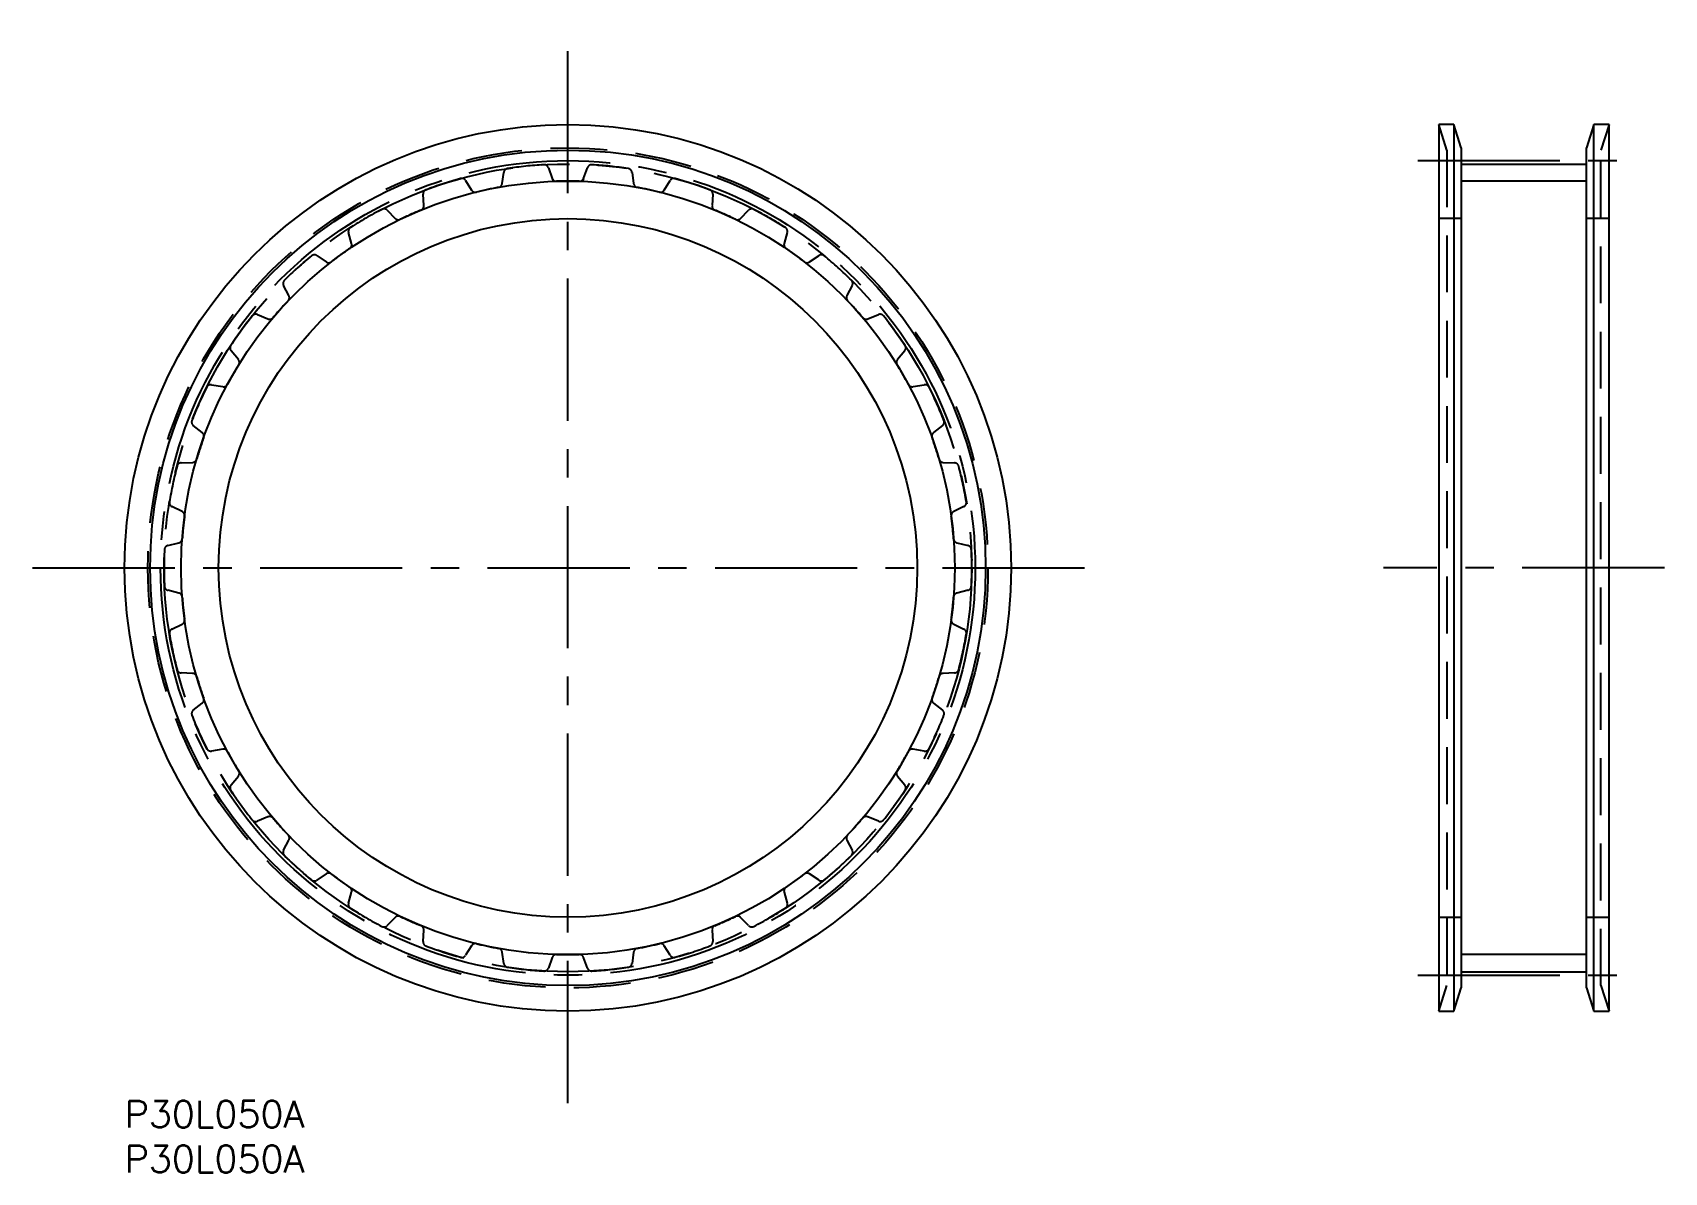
# Model space of a CAD drawing. Extents: x -10 to 172, y -8 to 119.
import ezdxf

# ---------------------------------------------------------------- set-up
doc = ezdxf.new("R2010")
doc.units = 0
doc.header["$LTSCALE"] = 0.5
for name, pattern in [('CENTER', [50.8, 31.75, -6.35, 6.35, -6.35]), ('DASHED', [19.05, 12.7, -6.35]), ('PHANTOM', [63.5, 31.75, -6.35, 6.35, -6.35, 6.35, -6.35])]:
    doc.linetypes.add(name, pattern=pattern)
for name, color, linetype in [('MSM_CENTER', 1, 'CENTER'), ('MSM_CONTINUOUS', 7, 'CONTINUOUS'), ('MSM_DASHED', 4, 'DASHED'), ('MSM_IMAGINARY', 6, 'PHANTOM'), ('MSM_NARROW', 5, 'CONTINUOUS'), ('MSM_PART_NUMBER', 7, 'CONTINUOUS')]:
    doc.layers.add(name, color=color, linetype=linetype)
doc.styles.get("Standard").update_dxf_attribs({"font": 'txt.shx', "height": 3, "bigfont": 'bigfont.shx'})

msp = doc.modelspace()

# ---------------------------------------------------------------- linework, layer by layer
at = {"layer": 'MSM_CENTER'}
for p, q in [((49.5, -0.27), (49.5, 119.27)), ((144.39, 104.98), (168.14, 104.98)), ((-10.27, 59.5), (109.27, 59.5)), ((171.94, 59.5), (140.59, 59.5)), ((144.39, 14.02), (168.14, 14.02))]:
    msp.add_line(p, q, dxfattribs=at)
msp.add_circle((49.5, 59.5), 45.48, dxfattribs=at)
at = {"layer": 'MSM_CONTINUOUS'}
for p, q in [((146.76, 109), (146.76, 10)), ((148.44, 109), (146.76, 109)), ((148.44, 109), (148.44, 10)), ((149.26, 106.4), (148.44, 109)), ((164.08, 109), (163.26, 106.4)), ((164.08, 10), (164.08, 109)), ((165.76, 109), (164.08, 109)), ((165.76, 10), (165.76, 109)), ((149.26, 106.4), (149.26, 12.6)), ((163.26, 12.6), (163.26, 106.4)), ((149.26, 104.6), (163.26, 104.6)), ((149.26, 14.4), (163.26, 14.4)), ((148.44, 10), (149.26, 12.6)), ((163.26, 12.6), (164.08, 10)), ((146.76, 10), (148.44, 10)), ((164.08, 10), (165.76, 10))]:
    msp.add_line(p, q, dxfattribs=at)
for radius in [49.5, 46.65, 39]:
    msp.add_circle((49.5, 59.5), radius, dxfattribs=at)
at = {"layer": 'MSM_DASHED'}
for p, q in [((147.66, 106.15), (146.76, 109)), ((165.76, 109), (164.86, 106.15)), ((147.66, 106.15), (147.66, 12.85)), ((164.86, 12.85), (164.86, 106.15)), ((47.32, 104.19), (47.75, 103)), ((51.25, 103), (51.68, 104.19)), ((38.07, 102.76), (38.74, 101.69)), ((42.17, 102.41), (42.34, 103.67)), ((56.66, 103.67), (56.83, 102.41)), ((60.26, 101.69), (60.93, 102.76)), ((33.4, 99.95), (33.32, 101.22)), ((65.68, 101.22), (65.6, 99.95)), ((29.33, 99.44), (30.21, 98.53)), ((68.79, 98.53), (69.67, 99.44)), ((149.26, 98.5), (146.76, 98.5)), ((165.76, 98.5), (163.26, 98.5)), ((25.35, 95.72), (25, 96.94)), ((74, 96.94), (73.65, 95.72)), ((21.46, 94.37), (22.52, 93.66)), ((76.48, 93.66), (77.54, 94.37)), ((18.34, 89.91), (17.75, 91.03)), ((81.25, 91.03), (80.66, 89.91)), ((14.83, 87.78), (16, 87.31)), ((83, 87.31), (84.17, 87.78)), ((12.7, 82.76), (11.89, 83.74)), ((87.11, 83.74), (86.3, 82.76)), ((9.7, 79.96), (10.95, 79.74)), ((88.05, 79.74), (89.3, 79.96)), ((8.67, 74.61), (7.67, 75.39)), ((91.33, 75.39), (90.33, 74.61)), ((6.32, 71.23), (7.59, 71.28)), ((91.41, 71.28), (92.68, 71.23)), ((6.42, 65.79), (5.28, 66.34)), ((93.72, 66.34), (92.58, 65.79)), ((4.82, 62), (6.06, 62.31)), ((92.94, 62.31), (94.18, 62)), ((6.06, 56.69), (4.82, 57)), ((94.18, 57), (92.94, 56.69)), ((5.28, 52.66), (6.42, 53.21)), ((92.58, 53.21), (93.72, 52.66)), ((7.59, 47.72), (6.32, 47.77)), ((92.68, 47.77), (91.41, 47.72)), ((7.67, 43.61), (8.67, 44.39)), ((90.33, 44.39), (91.33, 43.61)), ((10.95, 39.26), (9.7, 39.04)), ((89.3, 39.04), (88.05, 39.26)), ((11.89, 35.26), (12.7, 36.24)), ((86.3, 36.24), (87.11, 35.26)), ((16, 31.69), (14.83, 31.22)), ((84.17, 31.22), (83, 31.69)), ((17.75, 27.97), (18.34, 29.09)), ((80.66, 29.09), (81.25, 27.97)), ((22.52, 25.34), (21.46, 24.63)), ((77.54, 24.63), (76.48, 25.34)), ((25, 22.06), (25.35, 23.28)), ((73.65, 23.28), (74, 22.06)), ((30.21, 20.47), (29.33, 19.56)), ((69.67, 19.56), (68.79, 20.47)), ((146.76, 20.5), (149.26, 20.5)), ((163.26, 20.5), (165.76, 20.5)), ((33.32, 17.78), (33.4, 19.05)), ((65.6, 19.05), (65.68, 17.78)), ((38.74, 17.31), (38.07, 16.24)), ((42.34, 15.33), (42.17, 16.59)), ((56.83, 16.59), (56.66, 15.33)), ((60.93, 16.24), (60.26, 17.31)), ((47.75, 16), (47.32, 14.81)), ((51.68, 14.81), (51.25, 16)), ((146.76, 10), (147.66, 12.85)), ((164.86, 12.85), (165.76, 10))]:
    msp.add_line(p, q, dxfattribs=at)
msp.add_circle((49.5, 59.5), 46.9, dxfattribs=at)
for centre, radius, start, end in [((42.84, 103.6), 0.5, 98.5902, 172), ((49.5, 59.5), 45.1, 93.4098, 98.5902), ((46.85, 104.02), 0.5, 20, 93.4098), ((52.15, 104.02), 0.5, 86.5902, 160), ((49.5, 59.5), 45.1, 81.4098, 86.5902), ((56.16, 103.6), 0.5, 8, 81.4098), ((49.5, 59.5), 45.1, 105.4098, 110.5902), ((37.65, 102.5), 0.5, 32, 105.4098), ((41.67, 102.48), 0.5, 280.3222, 352), ((48.22, 103.17), 0.5, 200, 271.6778), ((49.5, 59.5), 43.19, 88.3222, 91.6778), ((50.78, 103.17), 0.5, 268.3222, 340), ((57.33, 102.48), 0.5, 188, 259.6778), ((61.35, 102.5), 0.5, 74.5902, 148), ((49.5, 59.5), 45.1, 69.4098, 74.5902), ((33.82, 101.25), 0.5, 110.5902, 184), ((39.17, 101.95), 0.5, 212, 283.6778), ((49.5, 59.5), 43.19, 100.3222, 103.6778), ((49.5, 59.5), 43.19, 76.3222, 79.6778), ((59.83, 101.95), 0.5, 256.3222, 328), ((65.18, 101.25), 0.5, 356, 69.4098), ((49.5, 59.5), 45.1, 117.4098, 122.5902), ((28.97, 99.09), 0.5, 44, 117.4098), ((30.57, 98.88), 0.5, 224, 295.6778), ((49.5, 59.5), 43.19, 112.3222, 115.6778), ((32.91, 99.92), 0.5, 292.3222, 4), ((66.09, 99.92), 0.5, 176, 247.6778), ((49.5, 59.5), 43.19, 64.3222, 67.6778), ((68.43, 98.88), 0.5, 244.3222, 316), ((70.03, 99.09), 0.5, 62.5902, 136), ((49.5, 59.5), 45.1, 57.4098, 62.5902), ((25.48, 97.08), 0.5, 122.5902, 196), ((73.52, 97.08), 0.5, 344, 57.4098), ((49.5, 59.5), 43.19, 124.3222, 127.6778), ((24.87, 95.58), 0.5, 304.3222, 16), ((74.13, 95.58), 0.5, 164, 235.6778), ((49.5, 59.5), 43.19, 52.3222, 55.6778), ((49.5, 59.5), 45.1, 129.4098, 134.5902), ((21.19, 93.96), 0.5, 56, 129.4098), ((22.8, 94.08), 0.5, 236, 307.6778), ((76.2, 94.08), 0.5, 232.3222, 304), ((77.81, 93.96), 0.5, 50.5902, 124), ((49.5, 59.5), 45.1, 45.4098, 50.5902), ((18.19, 91.26), 0.5, 134.5902, 208), ((80.81, 91.26), 0.5, 332, 45.4098), ((49.5, 59.5), 43.19, 136.3222, 139.6778), ((17.9, 89.67), 0.5, 316.3222, 28), ((81.1, 89.67), 0.5, 152, 223.6778), ((49.5, 59.5), 43.19, 40.3222, 43.6778), ((49.5, 59.5), 45.1, 141.4098, 146.5902), ((14.64, 87.32), 0.5, 68, 141.4098), ((84.36, 87.32), 0.5, 38.5902, 112), ((49.5, 59.5), 45.1, 33.4098, 38.5902), ((16.19, 87.77), 0.5, 248, 319.6778), ((82.81, 87.77), 0.5, 220.3222, 292), ((12.27, 84.06), 0.5, 146.5902, 220), ((86.73, 84.06), 0.5, 320, 33.4098), ((49.5, 59.5), 43.19, 148.3222, 151.6778), ((12.32, 82.44), 0.5, 328.3222, 40), ((86.68, 82.44), 0.5, 140, 211.6778), ((49.5, 59.5), 43.19, 28.3222, 31.6778), ((49.5, 59.5), 45.1, 153.4098, 158.5902), ((9.62, 79.46), 0.5, 80, 153.4098), ((11.04, 80.23), 0.5, 260, 331.6778), ((87.96, 80.23), 0.5, 208.3222, 280), ((89.38, 79.46), 0.5, 26.5902, 100), ((49.5, 59.5), 45.1, 21.4098, 26.5902), ((7.98, 75.78), 0.5, 158.5902, 232), ((91.02, 75.78), 0.5, 308, 21.4098), ((49.5, 59.5), 43.19, 160.3222, 163.6778), ((8.36, 74.21), 0.5, 340.3222, 52), ((90.64, 74.21), 0.5, 128, 199.6778), ((49.5, 59.5), 43.19, 16.3222, 19.6778), ((6.34, 70.73), 0.5, 92, 165.4098), ((7.57, 71.78), 0.5, 272, 343.6778), ((91.43, 71.78), 0.5, 196.3222, 268), ((92.66, 70.73), 0.5, 14.5902, 88), ((49.5, 59.5), 45.1, 165.4098, 170.5902), ((49.5, 59.5), 45.1, 9.4098, 14.5902), ((5.5, 66.79), 0.5, 170.5902, 244), ((6.2, 65.34), 0.5, 352.3222, 64), ((92.8, 65.34), 0.5, 116, 187.6778), ((93.5, 66.79), 0.5, 296, 9.4098), ((49.5, 59.5), 43.19, 172.3222, 175.6778), ((49.5, 59.5), 43.19, 4.3222, 7.6778), ((4.95, 61.52), 0.5, 104, 177.4098), ((5.93, 62.79), 0.5, 284, 355.6778), ((93.07, 62.79), 0.5, 184.3222, 256), ((94.05, 61.52), 0.5, 2.5902, 76), ((49.5, 59.5), 45.1, 177.4098, 182.5902), ((49.5, 59.5), 45.1, 357.4098, 2.5902), ((4.95, 57.48), 0.5, 182.5902, 256), ((5.93, 56.21), 0.5, 4.3222, 76), ((93.07, 56.21), 0.5, 104, 175.6778), ((94.05, 57.48), 0.5, 284, 357.4098), ((49.5, 59.5), 43.19, 184.3222, 187.6778), ((49.5, 59.5), 43.19, 352.3222, 355.6778), ((6.2, 53.66), 0.5, 296, 7.6778), ((92.8, 53.66), 0.5, 172.3222, 244), ((5.5, 52.21), 0.5, 116, 189.4098), ((49.5, 59.5), 45.1, 189.4098, 194.5902), ((49.5, 59.5), 45.1, 345.4098, 350.5902), ((93.5, 52.21), 0.5, 350.5902, 64), ((6.34, 48.27), 0.5, 194.5902, 268), ((7.57, 47.22), 0.5, 16.3222, 88), ((91.43, 47.22), 0.5, 92, 163.6778), ((92.66, 48.27), 0.5, 272, 345.4098), ((49.5, 59.5), 43.19, 196.3222, 199.6778), ((49.5, 59.5), 43.19, 340.3222, 343.6778), ((8.36, 44.79), 0.5, 308, 19.6778), ((90.64, 44.79), 0.5, 160.3222, 232), ((7.98, 43.22), 0.5, 128, 201.4098), ((49.5, 59.5), 45.1, 201.4098, 206.5902), ((49.5, 59.5), 45.1, 333.4098, 338.5902), ((91.02, 43.22), 0.5, 338.5902, 52), ((9.62, 39.54), 0.5, 206.5902, 280), ((11.04, 38.77), 0.5, 28.3222, 100), ((49.5, 59.5), 43.19, 208.3222, 211.6778), ((49.5, 59.5), 43.19, 328.3222, 331.6778), ((87.96, 38.77), 0.5, 80, 151.6778), ((89.38, 39.54), 0.5, 260, 333.4098), ((12.32, 36.56), 0.5, 320, 31.6778), ((86.68, 36.56), 0.5, 148.3222, 220), ((12.27, 34.94), 0.5, 140, 213.4098), ((49.5, 59.5), 45.1, 213.4098, 218.5902), ((49.5, 59.5), 45.1, 321.4098, 326.5902), ((86.73, 34.94), 0.5, 326.5902, 40), ((14.64, 31.68), 0.5, 218.5902, 292), ((16.19, 31.23), 0.5, 40.3222, 112), ((49.5, 59.5), 43.19, 220.3222, 223.6778), ((49.5, 59.5), 43.19, 316.3222, 319.6778), ((82.81, 31.23), 0.5, 68, 139.6778), ((84.36, 31.68), 0.5, 248, 321.4098), ((17.9, 29.33), 0.5, 332, 43.6778), ((81.1, 29.33), 0.5, 136.3222, 208), ((18.19, 27.74), 0.5, 152, 225.4098), ((49.5, 59.5), 45.1, 225.4098, 230.5902), ((49.5, 59.5), 45.1, 309.4098, 314.5902), ((80.81, 27.74), 0.5, 314.5902, 28), ((21.19, 25.04), 0.5, 230.5902, 304), ((22.8, 24.92), 0.5, 52.3222, 124), ((49.5, 59.5), 43.19, 232.3222, 235.6778), ((24.87, 23.42), 0.5, 344, 55.6778), ((74.13, 23.42), 0.5, 124.3222, 196), ((49.5, 59.5), 43.19, 304.3222, 307.6778), ((76.2, 24.92), 0.5, 56, 127.6778), ((77.81, 25.04), 0.5, 236, 309.4098), ((25.48, 21.92), 0.5, 164, 237.4098), ((73.52, 21.92), 0.5, 302.5902, 16), ((49.5, 59.5), 45.1, 237.4098, 242.5902), ((30.57, 20.12), 0.5, 64.3222, 136), ((49.5, 59.5), 43.19, 244.3222, 247.6778), ((49.5, 59.5), 43.19, 292.3222, 295.6778), ((68.43, 20.12), 0.5, 44, 115.6778), ((49.5, 59.5), 45.1, 297.4098, 302.5902), ((28.97, 19.91), 0.5, 242.5902, 316), ((32.91, 19.08), 0.5, 356, 67.6778), ((66.09, 19.08), 0.5, 112.3222, 184), ((70.03, 19.91), 0.5, 224, 297.4098), ((33.82, 17.75), 0.5, 176, 249.4098), ((49.5, 59.5), 45.1, 249.4098, 254.5902), ((39.17, 17.05), 0.5, 76.3222, 148), ((49.5, 59.5), 43.19, 256.3222, 259.6778), ((41.67, 16.52), 0.5, 8, 79.6778), ((57.33, 16.52), 0.5, 100.3222, 172), ((49.5, 59.5), 43.19, 280.3222, 283.6778), ((59.83, 17.05), 0.5, 32, 103.6778), ((49.5, 59.5), 45.1, 285.4098, 290.5902), ((65.18, 17.75), 0.5, 290.5902, 4), ((37.65, 16.5), 0.5, 254.5902, 328), ((42.84, 15.4), 0.5, 188, 261.4098), ((49.5, 59.5), 45.1, 261.4098, 266.5902), ((46.85, 14.98), 0.5, 266.5902, 340), ((48.22, 15.83), 0.5, 88.3222, 160), ((49.5, 59.5), 43.19, 268.3222, 271.6778), ((50.78, 15.83), 0.5, 20, 91.6778), ((52.15, 14.98), 0.5, 200, 273.4098), ((49.5, 59.5), 45.1, 273.4098, 278.5902), ((56.16, 15.4), 0.5, 278.5902, 352), ((61.35, 16.5), 0.5, 212, 285.4098)]:
    msp.add_arc(centre, radius, start, end, dxfattribs=at)
at = {"layer": 'MSM_IMAGINARY'}
msp.add_circle((49.5, 59.5), 45.1, dxfattribs=at)
at = {"layer": 'MSM_NARROW'}
for p, q in [((47.75, 103), (47.88, 102.66)), ((51.25, 103), (51.13, 102.66)), ((163.26, 102.69), (149.26, 102.69)), ((163.26, 16.31), (149.26, 16.31))]:
    msp.add_line(p, q, dxfattribs=at)
msp.add_circle((49.5, 59.5), 43.19, dxfattribs=at)

# ---------------------------------------------------------------- texts
at = {"layer": 'MSM_PART_NUMBER'}
for p in [(0, -3), (0, -8)]:
    msp.add_text('P30L050A', height=3, dxfattribs=at).set_placement(p)

doc.saveas('drawing.dxf')
